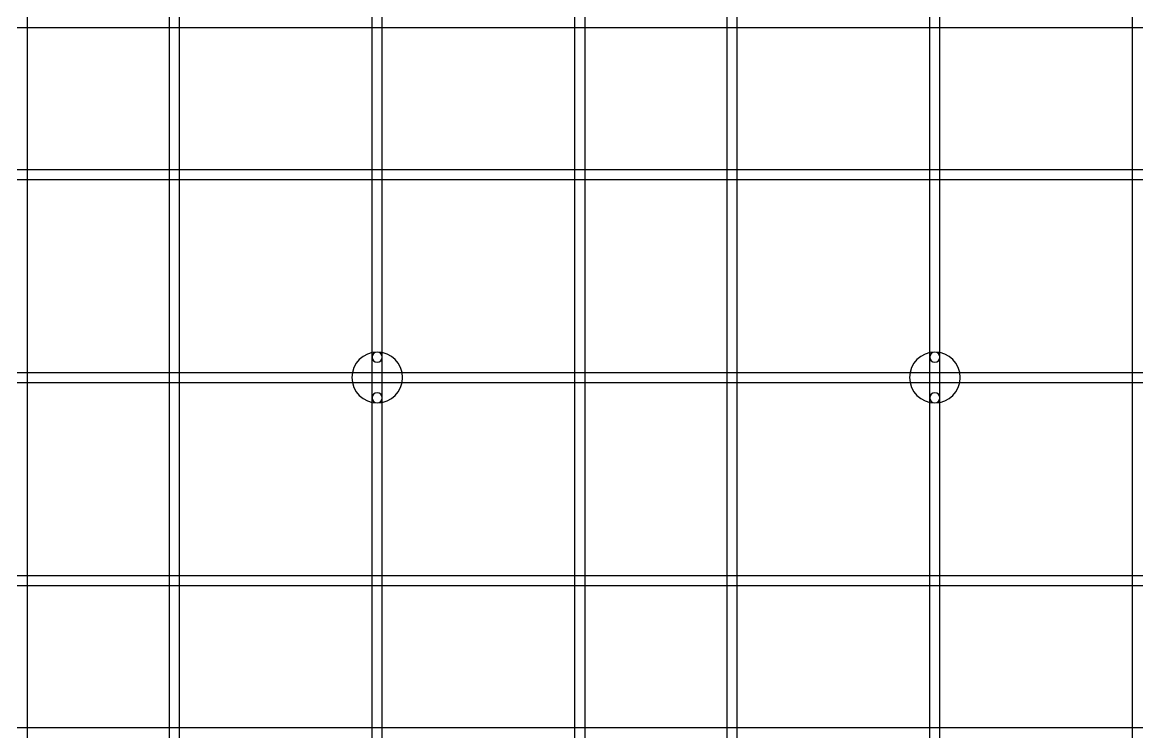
# Model space of a CAD drawing. Header units: millimetres. Extents: x 0 to 500, y 0 to 500.
# Drawn here: x 132.5 to 242.5, y 297.5 to 367.5 of the extents above; entities that cross this region are included whole.
import ezdxf

# ---------------------------------------------------------------- set-up
doc = ezdxf.new("R2010")
doc.units = ezdxf.units.MM
doc.layers.add('MDF_Model', color=7, linetype='CONTINUOUS')

msp = doc.modelspace()

# ---------------------------------------------------------------- linework, layer by layer
at = {"layer": 'MDF_Model'}
for p, q in [((133, 367, 1), (133, 368, 1)), ((133, 367, 1), (133, 368, 1)), ((147, 367, 1), (147, 368, 1)), ((147, 367, 1), (147, 368, 1)), ((148, 367, 1), (148, 368, 1)), ((148, 367, 1), (148, 368, 1)), ((167, 367, 1), (167, 368, 1)), ((167, 367, 1), (167, 368, 1)), ((168, 367, 1), (168, 368, 1)), ((168, 367, 1), (168, 368, 1)), ((187, 367, 1), (187, 368, 1)), ((187, 367, 1), (187, 368, 1)), ((188, 367, 1), (188, 368, 1)), ((188, 367, 1), (188, 368, 1)), ((202, 367, 1), (202, 368, 1)), ((202, 367, 1), (202, 368, 1)), ((203, 367, 1), (203, 368, 1)), ((203, 367, 1), (203, 368, 1)), ((222, 367, 1), (222, 368, 1)), ((222, 367, 1), (222, 368, 1)), ((223, 367, 1), (223, 368, 1)), ((223, 367, 1), (223, 368, 1)), ((242, 367, 1), (242, 368, 1)), ((242, 367, 1), (242, 368, 1)), ((132, 367, 1), (133, 367, 1)), ((132, 367, 1), (133, 367, 1)), ((133, 353, 1), (133, 367, 1)), ((133, 367, 1), (147, 367, 1)), ((133, 353, 1), (133, 367, 1)), ((133, 367), (133, 367, 1)), ((133, 353), (133, 367)), ((133, 367), (147, 367)), ((133, 367, 1), (147, 367, 1)), ((133, 367), (133, 367, 1)), ((133, 367), (147, 367)), ((133, 353), (133, 367)), ((147, 367, 1), (148, 367, 1)), ((147, 353, 1), (147, 367, 1)), ((147, 367, 1), (148, 367, 1)), ((147, 353, 1), (147, 367, 1)), ((147, 367), (147, 367, 1)), ((147, 353), (147, 367)), ((147, 367), (147, 367, 1)), ((147, 353), (147, 367)), ((148, 367, 1), (167, 367, 1)), ((148, 367), (167, 367)), ((148, 367, 1), (167, 367, 1)), ((148, 367), (148, 367, 1)), ((148, 367), (167, 367)), ((148, 353), (148, 367)), ((148, 353, 1), (148, 367, 1)), ((148, 367), (148, 367, 1)), ((148, 353), (148, 367)), ((148, 353, 1), (148, 367, 1)), ((167, 367, 1), (168, 367, 1)), ((167, 353, 1), (167, 367, 1)), ((167, 367, 1), (168, 367, 1)), ((167, 353, 1), (167, 367, 1)), ((167, 367), (167, 367, 1)), ((167, 353), (167, 367)), ((167, 367), (167, 367, 1)), ((167, 353), (167, 367)), ((168, 353, 1), (168, 367, 1)), ((168, 367, 1), (187, 367, 1)), ((168, 353, 1), (168, 367, 1)), ((168, 367), (168, 367, 1)), ((168, 353), (168, 367)), ((168, 367), (187, 367)), ((168, 367, 1), (187, 367, 1)), ((168, 367), (168, 367, 1)), ((168, 353), (168, 367)), ((168, 367), (187, 367)), ((187, 367, 1), (188, 367, 1)), ((187, 367), (187, 367, 1)), ((187, 353), (187, 367)), ((187, 353, 1), (187, 367, 1)), ((187, 367), (187, 367, 1)), ((187, 353), (187, 367)), ((187, 353, 1), (187, 367, 1)), ((187, 367, 1), (188, 367, 1)), ((188, 353, 1), (188, 367, 1)), ((188, 367, 1), (202, 367, 1)), ((188, 353, 1), (188, 367, 1)), ((188, 367), (188, 367, 1)), ((188, 353), (188, 367)), ((188, 367), (202, 367)), ((188, 367, 1), (202, 367, 1)), ((188, 367), (188, 367, 1)), ((188, 367), (202, 367)), ((188, 353), (188, 367)), ((202, 367, 1), (203, 367, 1)), ((202, 353, 1), (202, 367, 1)), ((202, 367, 1), (203, 367, 1)), ((202, 353, 1), (202, 367, 1)), ((202, 367), (202, 367, 1)), ((202, 353), (202, 367)), ((202, 367), (202, 367, 1)), ((202, 353), (202, 367)), ((203, 367, 1), (222, 367, 1)), ((203, 367), (222, 367)), ((203, 367, 1), (222, 367, 1)), ((203, 367), (203, 367, 1)), ((203, 367), (222, 367)), ((203, 353), (203, 367)), ((203, 353, 1), (203, 367, 1)), ((203, 367), (203, 367, 1)), ((203, 353), (203, 367)), ((203, 353, 1), (203, 367, 1)), ((222, 367, 1), (223, 367, 1)), ((222, 353, 1), (222, 367, 1)), ((222, 367, 1), (223, 367, 1)), ((222, 353, 1), (222, 367, 1)), ((222, 367), (222, 367, 1)), ((222, 353), (222, 367)), ((222, 367), (222, 367, 1)), ((222, 353), (222, 367)), ((223, 353, 1), (223, 367, 1)), ((223, 367, 1), (242, 367, 1)), ((223, 353, 1), (223, 367, 1)), ((223, 367), (223, 367, 1)), ((223, 353), (223, 367)), ((223, 367), (242, 367)), ((223, 367, 1), (242, 367, 1)), ((223, 367), (223, 367, 1)), ((223, 353), (223, 367)), ((223, 367), (242, 367)), ((242, 367, 1), (243, 367, 1)), ((242, 367), (242, 367, 1)), ((242, 353), (242, 367)), ((242, 353, 1), (242, 367, 1)), ((242, 367), (242, 367, 1)), ((242, 353), (242, 367)), ((242, 353, 1), (242, 367, 1)), ((242, 367, 1), (243, 367, 1)), ((132, 353, 1), (133, 353, 1)), ((132, 353, 1), (133, 353, 1)), ((132, 352, 1), (133, 352, 1)), ((132, 352, 1), (133, 352, 1)), ((133, 352, 1), (133, 353, 1)), ((133, 353, 1), (147, 353, 1)), ((133, 352, 1), (133, 353, 1)), ((133, 353), (133, 353, 1)), ((133, 353), (147, 353)), ((133, 353, 1), (147, 353, 1)), ((133, 353), (133, 353, 1)), ((133, 353), (147, 353)), ((133, 333, 1), (133, 352, 1)), ((133, 352, 1), (147, 352, 1)), ((133, 333, 1), (133, 352, 1)), ((133, 352), (133, 352, 1)), ((133, 333), (133, 352)), ((133, 352), (147, 352)), ((133, 352, 1), (147, 352, 1)), ((133, 352), (133, 352, 1)), ((133, 352), (147, 352)), ((133, 333), (133, 352)), ((147, 352, 1), (147, 353, 1)), ((147, 353, 1), (148, 353, 1)), ((147, 352, 1), (147, 353, 1)), ((147, 353, 1), (148, 353, 1)), ((147, 353), (147, 353, 1)), ((147, 353), (147, 353, 1)), ((147, 352, 1), (148, 352, 1)), ((147, 333, 1), (147, 352, 1)), ((147, 352, 1), (148, 352, 1)), ((147, 352), (147, 352, 1)), ((147, 333, 1), (147, 352, 1)), ((147, 352), (147, 352, 1)), ((147, 333), (147, 352)), ((147, 333), (147, 352)), ((148, 353, 1), (167, 353, 1)), ((148, 352, 1), (148, 353, 1)), ((148, 353), (167, 353)), ((148, 353, 1), (167, 353, 1)), ((148, 353), (148, 353, 1)), ((148, 352, 1), (148, 353, 1)), ((148, 353), (167, 353)), ((148, 353), (148, 353, 1)), ((148, 352), (167, 352)), ((148, 333), (148, 352)), ((148, 352), (167, 352)), ((148, 352, 1), (167, 352, 1)), ((148, 352), (148, 352, 1)), ((148, 352, 1), (167, 352, 1)), ((148, 333, 1), (148, 352, 1)), ((148, 352), (148, 352, 1)), ((148, 333), (148, 352)), ((148, 333, 1), (148, 352, 1)), ((167, 352, 1), (167, 353, 1)), ((167, 353, 1), (168, 353, 1)), ((167, 352, 1), (167, 353, 1)), ((167, 353, 1), (168, 353, 1)), ((167, 353), (167, 353, 1)), ((167, 353), (167, 353, 1)), ((167, 334.5, 1), (167, 352, 1)), ((167, 352, 1), (168, 352, 1)), ((167, 334.5, 1), (167, 352, 1)), ((167, 352), (167, 352, 1)), ((167, 334.5), (167, 352)), ((167, 352, 1), (168, 352, 1)), ((167, 334.5), (167, 352)), ((167, 352), (167, 352, 1)), ((168, 352, 1), (168, 353, 1)), ((168, 353, 1), (187, 353, 1)), ((168, 352, 1), (168, 353, 1)), ((168, 353), (168, 353, 1)), ((168, 353), (187, 353)), ((168, 353, 1), (187, 353, 1)), ((168, 353), (168, 353, 1)), ((168, 353), (187, 353)), ((168, 334.5, 1), (168, 352, 1)), ((168, 334.5, 1), (168, 352, 1)), ((168, 352), (168, 352, 1)), ((168, 334.5), (168, 352)), ((168, 352), (187, 352)), ((168, 334.5), (168, 352)), ((168, 352, 1), (187, 352, 1)), ((168, 352), (187, 352)), ((168, 352, 1), (187, 352, 1)), ((168, 352), (168, 352, 1)), ((187, 352, 1), (187, 353, 1)), ((187, 353), (187, 353, 1)), ((187, 352, 1), (187, 353, 1)), ((187, 353, 1), (188, 353, 1)), ((187, 353), (187, 353, 1)), ((187, 353, 1), (188, 353, 1)), ((187, 333), (187, 352)), ((187, 352), (187, 352, 1)), ((187, 333, 1), (187, 352, 1)), ((187, 352), (187, 352, 1)), ((187, 333), (187, 352)), ((187, 352, 1), (188, 352, 1)), ((187, 333, 1), (187, 352, 1)), ((187, 352, 1), (188, 352, 1)), ((188, 352, 1), (188, 353, 1)), ((188, 353, 1), (202, 353, 1)), ((188, 352, 1), (188, 353, 1)), ((188, 353), (188, 353, 1)), ((188, 353), (202, 353)), ((188, 353, 1), (202, 353, 1)), ((188, 353), (188, 353, 1)), ((188, 353), (202, 353)), ((188, 333, 1), (188, 352, 1)), ((188, 352, 1), (202, 352, 1)), ((188, 333, 1), (188, 352, 1)), ((188, 352), (188, 352, 1)), ((188, 333), (188, 352)), ((188, 352), (202, 352)), ((188, 352, 1), (202, 352, 1)), ((188, 352), (188, 352, 1)), ((188, 352), (202, 352)), ((188, 333), (188, 352)), ((202, 352, 1), (202, 353, 1)), ((202, 353, 1), (203, 353, 1)), ((202, 352, 1), (202, 353, 1)), ((202, 353, 1), (203, 353, 1)), ((202, 353), (202, 353, 1)), ((202, 353), (202, 353, 1)), ((202, 352, 1), (203, 352, 1)), ((202, 333, 1), (202, 352, 1)), ((202, 352, 1), (203, 352, 1)), ((202, 352), (202, 352, 1)), ((202, 333, 1), (202, 352, 1)), ((202, 352), (202, 352, 1)), ((202, 333), (202, 352)), ((202, 333), (202, 352)), ((203, 353, 1), (222, 353, 1)), ((203, 352, 1), (203, 353, 1)), ((203, 353), (222, 353)), ((203, 353, 1), (222, 353, 1)), ((203, 353), (203, 353, 1)), ((203, 352, 1), (203, 353, 1)), ((203, 353), (222, 353)), ((203, 353), (203, 353, 1)), ((203, 352), (222, 352)), ((203, 333), (203, 352)), ((203, 352), (222, 352)), ((203, 352, 1), (222, 352, 1)), ((203, 352), (203, 352, 1)), ((203, 352, 1), (222, 352, 1)), ((203, 333, 1), (203, 352, 1)), ((203, 352), (203, 352, 1)), ((203, 333), (203, 352)), ((203, 333, 1), (203, 352, 1)), ((222, 352, 1), (222, 353, 1)), ((222, 353, 1), (223, 353, 1)), ((222, 352, 1), (222, 353, 1)), ((222, 353, 1), (223, 353, 1)), ((222, 353), (222, 353, 1)), ((222, 353), (222, 353, 1)), ((222, 334.5, 1), (222, 352, 1)), ((222, 352, 1), (223, 352, 1)), ((222, 334.5, 1), (222, 352, 1)), ((222, 352), (222, 352, 1)), ((222, 334.5), (222, 352)), ((222, 352, 1), (223, 352, 1)), ((222, 334.5), (222, 352)), ((222, 352), (222, 352, 1)), ((223, 352, 1), (223, 353, 1)), ((223, 353, 1), (242, 353, 1)), ((223, 352, 1), (223, 353, 1)), ((223, 353), (223, 353, 1)), ((223, 353), (242, 353)), ((223, 353, 1), (242, 353, 1)), ((223, 353), (223, 353, 1)), ((223, 353), (242, 353)), ((223, 334.5, 1), (223, 352, 1)), ((223, 334.5, 1), (223, 352, 1)), ((223, 352), (223, 352, 1)), ((223, 334.5), (223, 352)), ((223, 352), (242, 352)), ((223, 334.5), (223, 352)), ((223, 352, 1), (242, 352, 1)), ((223, 352), (242, 352)), ((223, 352, 1), (242, 352, 1)), ((223, 352), (223, 352, 1)), ((242, 352, 1), (242, 353, 1)), ((242, 353), (242, 353, 1)), ((242, 352, 1), (242, 353, 1)), ((242, 353, 1), (243, 353, 1)), ((242, 353), (242, 353, 1)), ((242, 353, 1), (243, 353, 1)), ((242, 333), (242, 352)), ((242, 352), (242, 352, 1)), ((242, 333, 1), (242, 352, 1)), ((242, 352), (242, 352, 1)), ((242, 333), (242, 352)), ((242, 352, 1), (243, 352, 1)), ((242, 333, 1), (242, 352, 1)), ((242, 352, 1), (243, 352, 1)), ((167, 333, 1), (167, 334.5, 1)), ((167, 333, 1), (167, 334.5, 1)), ((167, 334.5), (167, 334.5, 1)), ((167, 333), (167, 334.5)), ((167, 334.5), (167, 334.5, 1)), ((167, 333), (167, 334.5)), ((167.5, 335, 3), (167.5, 335, 6)), ((167.5, 335, 3), (167.5, 335, 6)), ((168, 334.5, 1), (168, 334.5, 3)), ((168, 334.5, 1), (168, 334.5, 3)), ((168, 333, 1), (168, 334.5, 1)), ((168, 333, 1), (168, 334.5, 1)), ((168, 334.5), (168, 334.5, 1)), ((168, 333), (168, 334.5)), ((168, 334.5), (168, 334.5, 1)), ((168, 333), (168, 334.5)), ((222, 333, 1), (222, 334.5, 1)), ((222, 333, 1), (222, 334.5, 1)), ((222, 334.5), (222, 334.5, 1)), ((222, 333), (222, 334.5)), ((222, 334.5), (222, 334.5, 1)), ((222, 333), (222, 334.5)), ((222.5, 335, 3), (222.5, 335, 6)), ((222.5, 335, 3), (222.5, 335, 6)), ((223, 334.5, 1), (223, 334.5, 3)), ((223, 334.5, 1), (223, 334.5, 3)), ((223, 333, 1), (223, 334.5, 1)), ((223, 333, 1), (223, 334.5, 1)), ((223, 334.5), (223, 334.5, 1)), ((223, 333), (223, 334.5)), ((223, 334.5), (223, 334.5, 1)), ((223, 333), (223, 334.5)), ((132, 333, 1), (133, 333, 1)), ((132, 333, 1), (133, 333, 1)), ((133, 332, 1), (133, 333, 1)), ((133, 333, 1), (147, 333, 1)), ((133, 332, 1), (133, 333, 1)), ((133, 333), (133, 333, 1)), ((133, 333), (147, 333)), ((133, 333, 1), (147, 333, 1)), ((133, 333), (133, 333, 1)), ((133, 333), (147, 333)), ((147, 332, 1), (147, 333, 1)), ((147, 333, 1), (148, 333, 1)), ((147, 332, 1), (147, 333, 1)), ((147, 333, 1), (148, 333, 1)), ((147, 333), (147, 333, 1)), ((147, 333), (147, 333, 1)), ((148, 333, 1), (167, 333, 1)), ((148, 332, 1), (148, 333, 1)), ((148, 333), (167, 333)), ((148, 333), (167, 333)), ((148, 333, 1), (167, 333, 1)), ((148, 333), (148, 333, 1)), ((148, 332, 1), (148, 333, 1)), ((148, 333), (148, 333, 1)), ((167, 333, 1), (168, 333, 1)), ((167, 332, 1), (167, 333, 1)), ((167, 333, 1), (168, 333, 1)), ((167, 333), (167, 333, 1)), ((167, 332, 1), (167, 333, 1)), ((167, 333), (167, 333, 1)), ((168, 332, 1), (168, 333, 1)), ((168, 333), (168, 333, 1)), ((168, 333, 1), (187, 333, 1)), ((168, 332, 1), (168, 333, 1)), ((168, 333), (187, 333)), ((168, 333), (187, 333)), ((168, 333, 1), (187, 333, 1)), ((168, 333), (168, 333, 1)), ((170, 332.5, 3), (170, 332.5, 6)), ((170, 332.5, 3), (170, 332.5, 6)), ((187, 332, 1), (187, 333, 1)), ((187, 333), (187, 333, 1)), ((187, 332, 1), (187, 333, 1)), ((187, 333, 1), (188, 333, 1)), ((187, 333), (187, 333, 1)), ((187, 333, 1), (188, 333, 1)), ((188, 332, 1), (188, 333, 1)), ((188, 333, 1), (202, 333, 1)), ((188, 332, 1), (188, 333, 1)), ((188, 333), (188, 333, 1)), ((188, 333), (202, 333)), ((188, 333, 1), (202, 333, 1)), ((188, 333), (188, 333, 1)), ((188, 333), (202, 333)), ((202, 332, 1), (202, 333, 1)), ((202, 333, 1), (203, 333, 1)), ((202, 332, 1), (202, 333, 1)), ((202, 333, 1), (203, 333, 1)), ((202, 333), (202, 333, 1)), ((202, 333), (202, 333, 1)), ((203, 333, 1), (222, 333, 1)), ((203, 332, 1), (203, 333, 1)), ((203, 333), (222, 333)), ((203, 333), (222, 333)), ((203, 333, 1), (222, 333, 1)), ((203, 333), (203, 333, 1)), ((203, 332, 1), (203, 333, 1)), ((203, 333), (203, 333, 1)), ((222, 333, 1), (223, 333, 1)), ((222, 332, 1), (222, 333, 1)), ((222, 333, 1), (223, 333, 1)), ((222, 333), (222, 333, 1)), ((222, 332, 1), (222, 333, 1)), ((222, 333), (222, 333, 1)), ((223, 332, 1), (223, 333, 1)), ((223, 333), (223, 333, 1)), ((223, 333, 1), (242, 333, 1)), ((223, 332, 1), (223, 333, 1)), ((223, 333), (242, 333)), ((223, 333), (242, 333)), ((223, 333, 1), (242, 333, 1)), ((223, 333), (223, 333, 1)), ((225, 332.5, 3), (225, 332.5, 6)), ((225, 332.5, 3), (225, 332.5, 6)), ((242, 332, 1), (242, 333, 1)), ((242, 333), (242, 333, 1)), ((242, 332, 1), (242, 333, 1)), ((242, 333, 1), (243, 333, 1)), ((242, 333), (242, 333, 1)), ((242, 333, 1), (243, 333, 1)), ((132, 332, 1), (133, 332, 1)), ((132, 332, 1), (133, 332, 1)), ((133, 313, 1), (133, 332, 1)), ((133, 332, 1), (147, 332, 1)), ((133, 313, 1), (133, 332, 1)), ((133, 332), (133, 332, 1)), ((133, 313), (133, 332)), ((133, 332), (147, 332)), ((133, 332, 1), (147, 332, 1)), ((133, 332), (133, 332, 1)), ((133, 332), (147, 332)), ((133, 313), (133, 332)), ((147, 332, 1), (148, 332, 1)), ((147, 313, 1), (147, 332, 1)), ((147, 332, 1), (148, 332, 1)), ((147, 332), (147, 332, 1)), ((147, 313, 1), (147, 332, 1)), ((147, 332), (147, 332, 1)), ((147, 313), (147, 332)), ((147, 313), (147, 332)), ((148, 332), (167, 332)), ((148, 313), (148, 332)), ((148, 332), (167, 332)), ((148, 332, 1), (167, 332, 1)), ((148, 332), (148, 332, 1)), ((148, 332, 1), (167, 332, 1)), ((148, 313, 1), (148, 332, 1)), ((148, 332), (148, 332, 1)), ((148, 313), (148, 332)), ((148, 313, 1), (148, 332, 1)), ((167, 330.5, 1), (167, 332, 1)), ((167, 332, 1), (168, 332, 1)), ((167, 330.5, 1), (167, 332, 1)), ((167, 332), (167, 332, 1)), ((167, 330.5), (167, 332)), ((167, 332, 1), (168, 332, 1)), ((167, 330.5), (167, 332)), ((167, 332), (167, 332, 1)), ((168, 330.5, 1), (168, 332, 1)), ((168, 330.5, 1), (168, 332, 1)), ((168, 332), (168, 332, 1)), ((168, 330.5), (168, 332)), ((168, 332), (187, 332)), ((168, 330.5), (168, 332)), ((168, 332, 1), (187, 332, 1)), ((168, 332), (187, 332)), ((168, 332, 1), (187, 332, 1)), ((168, 332), (168, 332, 1)), ((187, 313), (187, 332)), ((187, 332), (187, 332, 1)), ((187, 313, 1), (187, 332, 1)), ((187, 332), (187, 332, 1)), ((187, 313), (187, 332)), ((187, 332, 1), (188, 332, 1)), ((187, 313, 1), (187, 332, 1)), ((187, 332, 1), (188, 332, 1)), ((188, 313, 1), (188, 332, 1)), ((188, 332, 1), (202, 332, 1)), ((188, 313, 1), (188, 332, 1)), ((188, 332), (188, 332, 1)), ((188, 313), (188, 332)), ((188, 332), (202, 332)), ((188, 332, 1), (202, 332, 1)), ((188, 332), (188, 332, 1)), ((188, 332), (202, 332)), ((188, 313), (188, 332)), ((202, 332, 1), (203, 332, 1)), ((202, 313, 1), (202, 332, 1)), ((202, 332, 1), (203, 332, 1)), ((202, 332), (202, 332, 1)), ((202, 313, 1), (202, 332, 1)), ((202, 332), (202, 332, 1)), ((202, 313), (202, 332)), ((202, 313), (202, 332)), ((203, 332), (222, 332)), ((203, 313), (203, 332)), ((203, 332), (222, 332)), ((203, 332, 1), (222, 332, 1)), ((203, 332), (203, 332, 1)), ((203, 332, 1), (222, 332, 1)), ((203, 313, 1), (203, 332, 1)), ((203, 332), (203, 332, 1)), ((203, 313), (203, 332)), ((203, 313, 1), (203, 332, 1)), ((222, 330.5, 1), (222, 332, 1)), ((222, 332, 1), (223, 332, 1)), ((222, 330.5, 1), (222, 332, 1)), ((222, 332), (222, 332, 1)), ((222, 330.5), (222, 332)), ((222, 332, 1), (223, 332, 1)), ((222, 330.5), (222, 332)), ((222, 332), (222, 332, 1)), ((223, 330.5, 1), (223, 332, 1)), ((223, 330.5, 1), (223, 332, 1)), ((223, 332), (223, 332, 1)), ((223, 330.5), (223, 332)), ((223, 332), (242, 332)), ((223, 330.5), (223, 332)), ((223, 332, 1), (242, 332, 1)), ((223, 332), (242, 332)), ((223, 332, 1), (242, 332, 1)), ((223, 332), (223, 332, 1)), ((242, 313), (242, 332)), ((242, 332), (242, 332, 1)), ((242, 313, 1), (242, 332, 1)), ((242, 332), (242, 332, 1)), ((242, 313), (242, 332)), ((242, 332, 1), (243, 332, 1)), ((242, 313, 1), (242, 332, 1)), ((242, 332, 1), (243, 332, 1)), ((167, 313, 1), (167, 330.5, 1)), ((167, 313, 1), (167, 330.5, 1)), ((167, 330.5), (167, 330.5, 1)), ((167, 313), (167, 330.5)), ((167, 330.5), (167, 330.5, 1)), ((167, 313), (167, 330.5)), ((167.5, 330, 3), (167.5, 330, 6)), ((167.5, 330, 3), (167.5, 330, 6)), ((168, 330.5, 1), (168, 330.5, 3)), ((168, 330.5, 1), (168, 330.5, 3)), ((168, 313, 1), (168, 330.5, 1)), ((168, 313, 1), (168, 330.5, 1)), ((168, 330.5), (168, 330.5, 1)), ((168, 313), (168, 330.5)), ((168, 330.5), (168, 330.5, 1)), ((168, 313), (168, 330.5)), ((222, 313, 1), (222, 330.5, 1)), ((222, 313, 1), (222, 330.5, 1)), ((222, 330.5), (222, 330.5, 1)), ((222, 313), (222, 330.5)), ((222, 330.5), (222, 330.5, 1)), ((222, 313), (222, 330.5)), ((222.5, 330, 3), (222.5, 330, 6)), ((222.5, 330, 3), (222.5, 330, 6)), ((223, 330.5, 1), (223, 330.5, 3)), ((223, 330.5, 1), (223, 330.5, 3)), ((223, 313, 1), (223, 330.5, 1)), ((223, 313, 1), (223, 330.5, 1)), ((223, 330.5), (223, 330.5, 1)), ((223, 313), (223, 330.5)), ((223, 330.5), (223, 330.5, 1)), ((223, 313), (223, 330.5)), ((132, 313, 1), (133, 313, 1)), ((132, 313, 1), (133, 313, 1)), ((133, 312, 1), (133, 313, 1)), ((133, 313, 1), (147, 313, 1)), ((133, 312, 1), (133, 313, 1)), ((133, 313), (133, 313, 1)), ((133, 313), (147, 313)), ((133, 313, 1), (147, 313, 1)), ((133, 313), (133, 313, 1)), ((133, 313), (147, 313)), ((147, 312, 1), (147, 313, 1)), ((147, 313, 1), (148, 313, 1)), ((147, 312, 1), (147, 313, 1)), ((147, 313, 1), (148, 313, 1)), ((147, 313), (147, 313, 1)), ((147, 313), (147, 313, 1)), ((148, 313), (167, 313)), ((148, 313), (167, 313)), ((148, 313, 1), (167, 313, 1)), ((148, 313), (148, 313, 1)), ((148, 313, 1), (167, 313, 1)), ((148, 312, 1), (148, 313, 1)), ((148, 313), (148, 313, 1)), ((148, 312, 1), (148, 313, 1)), ((167, 313, 1), (168, 313, 1)), ((167, 313), (167, 313, 1)), ((167, 312, 1), (167, 313, 1)), ((167, 313, 1), (168, 313, 1)), ((167, 313), (167, 313, 1)), ((167, 312, 1), (167, 313, 1)), ((168, 313), (168, 313, 1)), ((168, 312, 1), (168, 313, 1)), ((168, 313), (187, 313)), ((168, 313), (187, 313)), ((168, 313, 1), (187, 313, 1)), ((168, 313), (168, 313, 1)), ((168, 313, 1), (187, 313, 1)), ((168, 312, 1), (168, 313, 1)), ((187, 313), (187, 313, 1)), ((187, 312, 1), (187, 313, 1)), ((187, 313), (187, 313, 1)), ((187, 312, 1), (187, 313, 1)), ((187, 313, 1), (188, 313, 1)), ((187, 313, 1), (188, 313, 1)), ((188, 312, 1), (188, 313, 1)), ((188, 313, 1), (202, 313, 1)), ((188, 312, 1), (188, 313, 1)), ((188, 313), (188, 313, 1)), ((188, 313), (202, 313)), ((188, 313, 1), (202, 313, 1)), ((188, 313), (188, 313, 1)), ((188, 313), (202, 313)), ((202, 312, 1), (202, 313, 1)), ((202, 313, 1), (203, 313, 1)), ((202, 312, 1), (202, 313, 1)), ((202, 313, 1), (203, 313, 1)), ((202, 313), (202, 313, 1)), ((202, 313), (202, 313, 1)), ((203, 313), (222, 313)), ((203, 313), (222, 313)), ((203, 313, 1), (222, 313, 1)), ((203, 313), (203, 313, 1)), ((203, 313, 1), (222, 313, 1)), ((203, 312, 1), (203, 313, 1)), ((203, 313), (203, 313, 1)), ((203, 312, 1), (203, 313, 1)), ((222, 313, 1), (223, 313, 1)), ((222, 313), (222, 313, 1)), ((222, 312, 1), (222, 313, 1)), ((222, 313, 1), (223, 313, 1)), ((222, 313), (222, 313, 1)), ((222, 312, 1), (222, 313, 1)), ((223, 313), (223, 313, 1)), ((223, 312, 1), (223, 313, 1)), ((223, 313), (242, 313)), ((223, 313), (242, 313)), ((223, 313, 1), (242, 313, 1)), ((223, 313), (223, 313, 1)), ((223, 313, 1), (242, 313, 1)), ((223, 312, 1), (223, 313, 1)), ((242, 313), (242, 313, 1)), ((242, 312, 1), (242, 313, 1)), ((242, 313), (242, 313, 1)), ((242, 312, 1), (242, 313, 1)), ((242, 313, 1), (243, 313, 1)), ((242, 313, 1), (243, 313, 1)), ((132, 312, 1), (133, 312, 1)), ((132, 312, 1), (133, 312, 1)), ((133, 298, 1), (133, 312, 1)), ((133, 312, 1), (147, 312, 1)), ((133, 298, 1), (133, 312, 1)), ((133, 312), (133, 312, 1)), ((133, 298), (133, 312)), ((133, 312), (147, 312)), ((133, 312, 1), (147, 312, 1)), ((133, 312), (133, 312, 1)), ((133, 312), (147, 312)), ((133, 298), (133, 312)), ((147, 312, 1), (148, 312, 1)), ((147, 298, 1), (147, 312, 1)), ((147, 312, 1), (148, 312, 1)), ((147, 312), (147, 312, 1)), ((147, 298, 1), (147, 312, 1)), ((147, 312), (147, 312, 1)), ((147, 298), (147, 312)), ((147, 298), (147, 312)), ((148, 312, 1), (167, 312, 1)), ((148, 312), (167, 312)), ((148, 312, 1), (167, 312, 1)), ((148, 312), (148, 312, 1)), ((148, 312), (167, 312)), ((148, 298), (148, 312)), ((148, 298, 1), (148, 312, 1)), ((148, 312), (148, 312, 1)), ((148, 298), (148, 312)), ((148, 298, 1), (148, 312, 1)), ((167, 312, 1), (168, 312, 1)), ((167, 298, 1), (167, 312, 1)), ((167, 312, 1), (168, 312, 1)), ((167, 298, 1), (167, 312, 1)), ((167, 312), (167, 312, 1)), ((167, 298), (167, 312)), ((167, 312), (167, 312, 1)), ((167, 298), (167, 312)), ((168, 298, 1), (168, 312, 1)), ((168, 312, 1), (187, 312, 1)), ((168, 298, 1), (168, 312, 1)), ((168, 312), (168, 312, 1)), ((168, 298), (168, 312)), ((168, 312), (187, 312)), ((168, 312, 1), (187, 312, 1)), ((168, 312), (168, 312, 1)), ((168, 298), (168, 312)), ((168, 312), (187, 312)), ((187, 312, 1), (188, 312, 1)), ((187, 312), (187, 312, 1)), ((187, 298), (187, 312)), ((187, 298, 1), (187, 312, 1)), ((187, 312), (187, 312, 1)), ((187, 298), (187, 312)), ((187, 298, 1), (187, 312, 1)), ((187, 312, 1), (188, 312, 1)), ((188, 298, 1), (188, 312, 1)), ((188, 312, 1), (202, 312, 1)), ((188, 298, 1), (188, 312, 1)), ((188, 312), (188, 312, 1)), ((188, 298), (188, 312)), ((188, 312), (202, 312)), ((188, 312, 1), (202, 312, 1)), ((188, 312), (188, 312, 1)), ((188, 312), (202, 312)), ((188, 298), (188, 312)), ((202, 312, 1), (203, 312, 1)), ((202, 298, 1), (202, 312, 1)), ((202, 312, 1), (203, 312, 1)), ((202, 298, 1), (202, 312, 1)), ((202, 312), (202, 312, 1)), ((202, 298), (202, 312)), ((202, 312), (202, 312, 1)), ((202, 298), (202, 312)), ((203, 312, 1), (222, 312, 1)), ((203, 312), (222, 312)), ((203, 312, 1), (222, 312, 1)), ((203, 312), (203, 312, 1)), ((203, 312), (222, 312)), ((203, 298), (203, 312)), ((203, 298, 1), (203, 312, 1)), ((203, 312), (203, 312, 1)), ((203, 298), (203, 312)), ((203, 298, 1), (203, 312, 1)), ((222, 312, 1), (223, 312, 1)), ((222, 298, 1), (222, 312, 1)), ((222, 312, 1), (223, 312, 1)), ((222, 298, 1), (222, 312, 1)), ((222, 312), (222, 312, 1)), ((222, 298), (222, 312)), ((222, 312), (222, 312, 1)), ((222, 298), (222, 312)), ((223, 298, 1), (223, 312, 1)), ((223, 312, 1), (242, 312, 1)), ((223, 298, 1), (223, 312, 1)), ((223, 312), (223, 312, 1)), ((223, 298), (223, 312)), ((223, 312), (242, 312)), ((223, 312, 1), (242, 312, 1)), ((223, 312), (223, 312, 1)), ((223, 298), (223, 312)), ((223, 312), (242, 312)), ((242, 312, 1), (243, 312, 1)), ((242, 312), (242, 312, 1)), ((242, 298), (242, 312)), ((242, 298, 1), (242, 312, 1)), ((242, 312), (242, 312, 1)), ((242, 298), (242, 312)), ((242, 298, 1), (242, 312, 1)), ((242, 312, 1), (243, 312, 1)), ((132, 298, 1), (133, 298, 1)), ((132, 298, 1), (133, 298, 1)), ((133, 297, 1), (133, 298, 1)), ((133, 298, 1), (147, 298, 1)), ((133, 297, 1), (133, 298, 1)), ((133, 298), (133, 298, 1)), ((133, 298), (147, 298)), ((133, 298, 1), (147, 298, 1)), ((133, 298), (133, 298, 1)), ((133, 298), (147, 298)), ((147, 297, 1), (147, 298, 1)), ((147, 298, 1), (148, 298, 1)), ((147, 297, 1), (147, 298, 1)), ((147, 298, 1), (148, 298, 1)), ((147, 298), (147, 298, 1)), ((147, 298), (147, 298, 1)), ((148, 298, 1), (167, 298, 1)), ((148, 297, 1), (148, 298, 1)), ((148, 298), (167, 298)), ((148, 298, 1), (167, 298, 1)), ((148, 298), (148, 298, 1)), ((148, 297, 1), (148, 298, 1)), ((148, 298), (167, 298)), ((148, 298), (148, 298, 1)), ((167, 297, 1), (167, 298, 1)), ((167, 298, 1), (168, 298, 1)), ((167, 297, 1), (167, 298, 1)), ((167, 298, 1), (168, 298, 1)), ((167, 298), (167, 298, 1)), ((167, 298), (167, 298, 1)), ((168, 297, 1), (168, 298, 1)), ((168, 298, 1), (187, 298, 1)), ((168, 297, 1), (168, 298, 1)), ((168, 298), (168, 298, 1)), ((168, 298), (187, 298)), ((168, 298, 1), (187, 298, 1)), ((168, 298), (168, 298, 1)), ((168, 298), (187, 298)), ((187, 297, 1), (187, 298, 1)), ((187, 298), (187, 298, 1)), ((187, 297, 1), (187, 298, 1)), ((187, 298, 1), (188, 298, 1)), ((187, 298), (187, 298, 1)), ((187, 298, 1), (188, 298, 1)), ((188, 297, 1), (188, 298, 1)), ((188, 298, 1), (202, 298, 1)), ((188, 297, 1), (188, 298, 1)), ((188, 298), (188, 298, 1)), ((188, 298), (202, 298)), ((188, 298, 1), (202, 298, 1)), ((188, 298), (188, 298, 1)), ((188, 298), (202, 298)), ((202, 297, 1), (202, 298, 1)), ((202, 298, 1), (203, 298, 1)), ((202, 297, 1), (202, 298, 1)), ((202, 298, 1), (203, 298, 1)), ((202, 298), (202, 298, 1)), ((202, 298), (202, 298, 1)), ((203, 298, 1), (222, 298, 1)), ((203, 297, 1), (203, 298, 1)), ((203, 298), (222, 298)), ((203, 298, 1), (222, 298, 1)), ((203, 298), (203, 298, 1)), ((203, 297, 1), (203, 298, 1)), ((203, 298), (222, 298)), ((203, 298), (203, 298, 1)), ((222, 297, 1), (222, 298, 1)), ((222, 298, 1), (223, 298, 1)), ((222, 297, 1), (222, 298, 1)), ((222, 298, 1), (223, 298, 1)), ((222, 298), (222, 298, 1)), ((222, 298), (222, 298, 1)), ((223, 297, 1), (223, 298, 1)), ((223, 298, 1), (242, 298, 1)), ((223, 297, 1), (223, 298, 1)), ((223, 298), (223, 298, 1)), ((223, 298), (242, 298)), ((223, 298, 1), (242, 298, 1)), ((223, 298), (223, 298, 1)), ((223, 298), (242, 298)), ((242, 297, 1), (242, 298, 1)), ((242, 298), (242, 298, 1)), ((242, 297, 1), (242, 298, 1)), ((242, 298, 1), (243, 298, 1)), ((242, 298), (242, 298, 1)), ((242, 298, 1), (243, 298, 1))]:
    msp.add_line(p, q, dxfattribs=at)
for centre, radius, start, end in [((167.5, 332.5, 6), 2.5, 90, -90), ((167.5, 332.5, 3), 2.5, 90, -90), ((167.5, 332.5, 6), 2.5, 90, -90), ((167.5, 332.5, 3), 2.5, 90, -90), ((167.5, 334.5, 3), 0.5, 90, 0), ((167.5, 334.5, 1), 0.5, 0, 180), ((167.5, 334.5, 3), 0.5, 90, 0), ((167.5, 334.5, 1), 0.5, 0, 180), ((167.5, 334.5, 1), 0.5, 180, 0), ((167.5, 334.5, 1), 0.5, 180, 0), ((167.5, 332.5, 6), 2.5, 0, 90), ((167.5, 332.5, 6), 2.5, 0, 90), ((167.5, 332.5, 3), 2.5, 0, 90), ((167.5, 332.5, 3), 2.5, 0, 90), ((167.5, 334.5, 3), 0.5, 0, 90), ((167.5, 334.5, 3), 0.5, 0, 90), ((222.5, 332.5, 6), 2.5, 90, -90), ((222.5, 332.5, 3), 2.5, 90, -90), ((222.5, 332.5, 6), 2.5, 90, -90), ((222.5, 332.5, 3), 2.5, 90, -90), ((222.5, 334.5, 3), 0.5, 90, 0), ((222.5, 334.5, 1), 0.5, 0, 180), ((222.5, 334.5, 3), 0.5, 90, 0), ((222.5, 334.5, 1), 0.5, 0, 180), ((222.5, 334.5, 1), 0.5, 180, 0), ((222.5, 334.5, 1), 0.5, 180, 0), ((222.5, 332.5, 6), 2.5, 0, 90), ((222.5, 332.5, 6), 2.5, 0, 90), ((222.5, 332.5, 3), 2.5, 0, 90), ((222.5, 332.5, 3), 2.5, 0, 90), ((222.5, 334.5, 3), 0.5, 0, 90), ((222.5, 334.5, 3), 0.5, 0, 90), ((167.5, 332.5, 6), 2.5, -90, 0), ((167.5, 332.5, 3), 2.5, -90, 0), ((167.5, 332.5, 6), 2.5, -90, 0), ((167.5, 332.5, 3), 2.5, -90, 0), ((222.5, 332.5, 6), 2.5, -90, 0), ((222.5, 332.5, 3), 2.5, -90, 0), ((222.5, 332.5, 6), 2.5, -90, 0), ((222.5, 332.5, 3), 2.5, -90, 0), ((167.5, 330.5, 3), 0.5, 0, -90), ((167.5, 330.5, 1), 0.5, 0, 180), ((167.5, 330.5, 3), 0.5, 0, -90), ((167.5, 330.5, 1), 0.5, 0, 180), ((167.5, 330.5, 1), 0.5, 180, 0), ((167.5, 330.5, 1), 0.5, 180, 0), ((167.5, 330.5, 3), 0.5, -90, 0), ((167.5, 330.5, 3), 0.5, -90, 0), ((222.5, 330.5, 3), 0.5, 0, -90), ((222.5, 330.5, 1), 0.5, 0, 180), ((222.5, 330.5, 3), 0.5, 0, -90), ((222.5, 330.5, 1), 0.5, 0, 180), ((222.5, 330.5, 1), 0.5, 180, 0), ((222.5, 330.5, 1), 0.5, 180, 0), ((222.5, 330.5, 3), 0.5, -90, 0), ((222.5, 330.5, 3), 0.5, -90, 0)]:
    msp.add_arc(centre, radius, start, end, dxfattribs=at)

doc.saveas('drawing.dxf')
